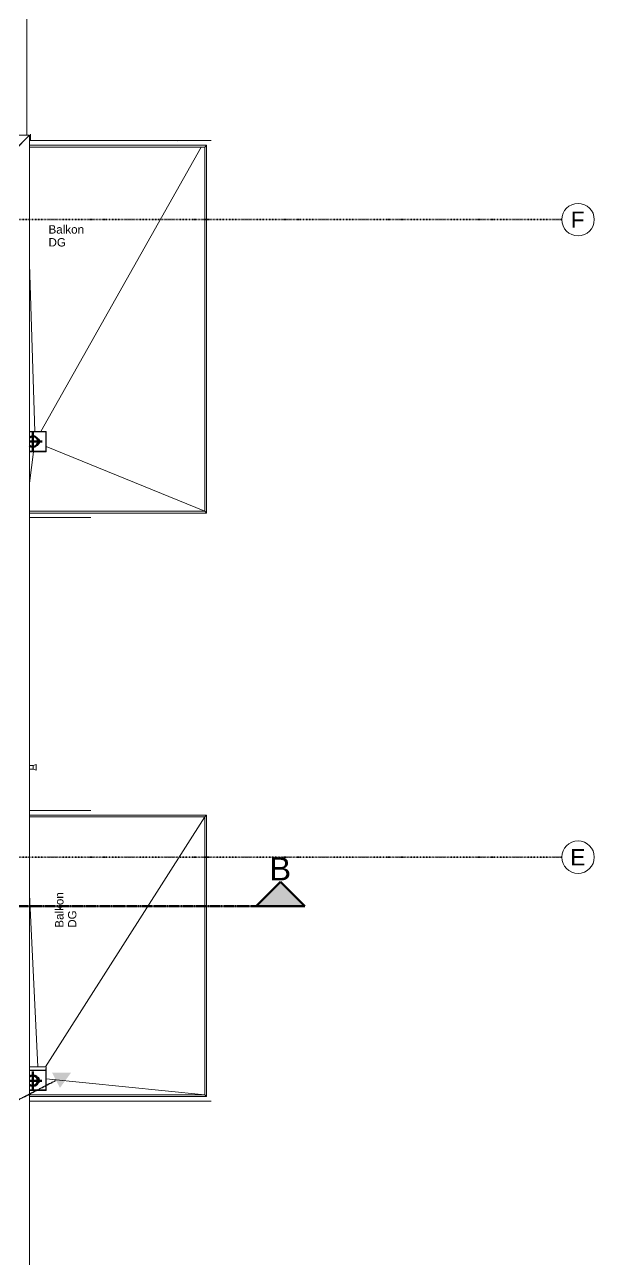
# Model space of a CAD drawing. Header units: millimetres. Extents: x -19192 to 21049, y -24519 to 21210.
# Drawn here: x 10850 to 16994, y -3864 to 9464 of the extents above; entities that cross this region are included whole.
import ezdxf
from ezdxf.enums import TextEntityAlignment as Align

# ---------------------------------------------------------------- set-up
doc = ezdxf.new("R2010")
doc.units = ezdxf.units.MM
for name, pattern in [('ACAD_ISO08W100', [36, 24, -3, 6, -3]), ('Achse', [0.009, 0.005, -0.002, 0, -0.002]), ('Strich Punkt Mittel', [0.015875, 0.00635, -0.004763, 0, -0.004763]), ('Verdeckt', [0.003, 0.002, -0.001])]:
    doc.linetypes.add(name, pattern=pattern)
for name, color, linetype, lineweight in [('A-FLOR-HRAL', 11, 'Continuous', 5), ('A_2D', 7, 'Continuous', 13), ('A_Beschriftung_', 7, 'Continuous', 9), ('A_Decken', 8, 'Continuous', 13), ('A_Durchbruch_', 7, 'Continuous', 5), ('A_Durchbruch_Projektion', 8, 'Verdeckt', 5), ('A_Gelaender', 7, 'Continuous', 13), ('A_Raster_', 1, 'Continuous', 9), ('A_Waende', 7, 'Continuous', 13), ('G-ANNO-SYMB_', 111, 'Continuous', 9), ('HT_E-Gesamt', 2, 'Continuous', 13), ('M-EQPM', 50, 'Continuous', 5), ('P-PIPE', 3, 'Continuous', 5), ('P-PIPE-CNTR', 3, 'Continuous', 5), ('Text', 250, 'Continuous', 9)]:
    doc.layers.add(name, color=color, linetype=linetype, lineweight=lineweight)
doc.layers.add('E_ERDUNG', color=150, linetype='ACAD_ISO08W100', true_color=0x0f87ff)
doc.styles.add('Arial', font='arial.ttf', dxfattribs={"height": 0.175})
doc.styles.add('Arial_1', font='arial.ttf', dxfattribs={"height": 0.09})
doc.styles.add('Arial_6', font='arial.ttf', dxfattribs={"height": 0.25})
doc.styles.add('ET_LEGENDE - Wohnung$0$ROMANS', font='romans.shx', dxfattribs={"width": 0.6})

# ---------------------------------------------------------------- blocks, each defined once
blk = doc.blocks.new('Typ des oberen Holms - Oberer Geländerholm_Innen_-3409383-263_PP_DDS_BT2')
at = {"layer": 'A_Gelaender', "lineweight": 5}
for p, q in [((-5.47, 92.221), (-5.451, 92.268)), ((-5.451, 92.268), (-2.645, 91.097)), ((-2.71, 91.07), (-5.47, 92.221)), ((-5.141, 85.244), (-2.71, 91.07)), ((-2.645, 91.097), (-5.094, 85.225))]:
    blk.add_line(p, q, dxfattribs=at)
blk = doc.blocks.new('Typ des oberen Holms - Oberer Geländerholm_Innen_-V1-263_PP_DDS_BT2')
at = {"layer": 'A_Gelaender', "lineweight": 5}
for p, q in [((-5.451, 92.268), (-5.47, 92.221)), ((-5.451, 92.268), (-2.645, 91.097)), ((-5.47, 92.221), (-2.71, 91.07)), ((-2.71, 91.07), (-5.141, 85.244)), ((-2.645, 91.097), (-5.094, 85.225))]:
    blk.add_line(p, q, dxfattribs=at)
blk = doc.blocks.new('Geländer - Geländer-3753499-263_PP_DDS_BT2')
at = {"layer": 'A_Gelaender', "lineweight": 5}
for p, q in [((-4.959, 85.03), (-3.215, 84.302)), ((-3.215, 84.302), (-4.728, 80.675)), ((-3.188, 84.313), (-3.215, 84.302)), ((-4.728, 80.675), (-6.472, 81.402)), ((-4.717, 80.649), (-4.728, 80.675))]:
    blk.add_line(p, q, dxfattribs=at)
blk = doc.blocks.new('Typ des oberen Holms - Oberer Geländerholm_Innen_-3753556-263_PP_DDS_BT2')
at = {"layer": 'A_Gelaender', "lineweight": 5}
for p, q in [((-3.188, 84.313), (-4.951, 85.048)), ((-4.932, 85.094), (-3.123, 84.34)), ((-4.717, 80.649), (-3.188, 84.313)), ((-5.887, 81.083), (-6.499, 81.338)), ((-6.48, 81.384), (-4.717, 80.649))]:
    blk.add_line(p, q, dxfattribs=at)
blk = doc.blocks.new('Typ des oberen Holms - Oberer Geländerholm_Innen_-V4-263_PP_DDS_BT2')
at = {"layer": 'A_Gelaender', "lineweight": 5}
for p, q in [((-3.188, 84.313), (-4.951, 85.048)), ((-3.123, 84.34), (-4.932, 85.094)), ((-4.717, 80.649), (-3.188, 84.313)), ((-6.499, 81.338), (-5.887, 81.083)), ((-6.48, 81.384), (-4.717, 80.649))]:
    blk.add_line(p, q, dxfattribs=at)
blk = doc.blocks.new('Geländer - Geländer-3753571-263_PP_DDS_BT2')
at = {"layer": 'A_Gelaender', "lineweight": 5}
for p, q in [((-7.742, 78.357), (-5.998, 77.629)), ((-5.998, 77.629), (-7.153, 74.86)), ((-5.998, 77.629), (-5.972, 77.64)), ((-7.153, 74.86), (-8.897, 75.588)), ((-7.153, 74.86), (-7.142, 74.834))]:
    blk.add_line(p, q, dxfattribs=at)
blk = doc.blocks.new('Typ des oberen Holms - Oberer Geländerholm_Innen_-3753766-263_PP_DDS_BT2')
at = {"layer": 'A_Gelaender', "lineweight": 5}
for p, q in [((-5.972, 77.64), (-7.735, 78.375)), ((-7.715, 78.421), (-7.104, 78.166)), ((-7.142, 74.834), (-5.972, 77.64)), ((-7.115, 74.769), (-8.924, 75.523)), ((-8.905, 75.57), (-7.142, 74.834))]:
    blk.add_line(p, q, dxfattribs=at)
blk = doc.blocks.new('Typ des oberen Holms - Oberer Geländerholm_Innen_-V5-263_PP_DDS_BT2')
at = {"layer": 'A_Gelaender', "lineweight": 5}
for p, q in [((-7.735, 78.375), (-5.972, 77.64)), ((-7.715, 78.421), (-7.104, 78.166)), ((-5.972, 77.64), (-7.142, 74.834)), ((-7.115, 74.769), (-8.924, 75.523)), ((-7.142, 74.834), (-8.905, 75.57))]:
    blk.add_line(p, q, dxfattribs=at)
blk = doc.blocks.new('Rankgerüst5 - Rankgerüst-4955706-263_PP_DDS_BT2')
at = {"layer": 'A_2D'}
for p, q in [((-4.876, 85.071), (-4.875, 85.073)), ((-4.414, 84.879), (-4.414, 84.878)), ((-4.322, 84.84), (-4.321, 84.841))]:
    blk.add_line(p, q, dxfattribs=at)
blk = doc.blocks.new('Basiswand _ Attika_BLE_0340_0100 - ___-7440328-263_PP_DDS_BT2')
at = {"layer": 'A_Waende'}
for p, q in [((-4.91, 85.148), (-13.097, 65.519)), ((-5.59, 84.868), (-4.91, 85.148))]:
    blk.add_line(p, q, dxfattribs=at)
blk = doc.blocks.new('Basiswand _ Attika_BLE_0340_0100 - ___-7440425-263_PP_DDS_BT2')
at = {"layer": 'A_Waende'}
for p, q in [((-8.562, 86.107), (-7.882, 86.387)), ((-7.882, 86.387), (-4.91, 85.148)), ((-8.562, 86.107), (-5.59, 84.868)), ((-4.91, 85.148), (-5.59, 84.868))]:
    blk.add_line(p, q, dxfattribs=at)
blk = doc.blocks.new('HLS_Rigol - 20x8cm-V16-263_PP_DDS_BT2')
at = {"layer": 'M-EQPM'}
blk.add_line((0, -0.1), (1.62, -0.1), dxfattribs=at)
blk.add_line((0, -0.1), (1.62, -0.1), dxfattribs=at)
blk = doc.blocks.new('HLS_Rigol - 20x8cm-V17-263_PP_DDS_BT2')
at = {"layer": 'M-EQPM'}
blk.add_line((0, -0.1), (1.62, -0.1), dxfattribs=at)
blk.add_line((0, -0.1), (1.62, -0.1), dxfattribs=at)
blk = doc.blocks.new('Kemperventil - Standard-10792146-263_PP_DDS_BT2')
at = {"layer": 'HT_E-Gesamt'}
for p, q in [((0.095, 0.19), (0.105, 0.16)), ((0.125, 0.19), (0.095, 0.19)), ((0.105, 0.16), (0.105, 0.12)), ((0.125, 0.16), (0.105, 0.16)), ((0.155, 0.19), (0.125, 0.19)), ((0.145, 0.16), (0.125, 0.16)), ((0.145, 0.16), (0.155, 0.19)), ((0.145, 0.12), (0.145, 0.16))]:
    blk.add_line(p, q, dxfattribs=at)
blk = doc.blocks.new('HLS_Wasserfangkasten - HLS_Wasserfangkasten-V46-263_PP_DDS_BT2')
at = {"layer": 'M-EQPM'}
for p, q in [((-0.11, 0.07), (-0.11, -0.11)), ((-0.105, -0.105), (-0.105, 0.07)), ((0.105, 0.07), (0.105, -0.105)), ((0.11, -0.11), (0.11, 0.07)), ((-0.11, -0.11), (0.11, -0.11)), ((0.105, -0.105), (-0.105, -0.105))]:
    blk.add_line(p, q, dxfattribs=at)
for start, end in [(195.7526, 360), (360, 1.0672)]:
    blk.add_arc((0, 0), 0.04, start, end, dxfattribs=at)
blk = doc.blocks.new('HLS_Wasserfangkasten - HLS_Wasserfangkasten-V47-263_PP_DDS_BT2')
at = {"layer": 'M-EQPM'}
for p, q in [((-0.11, 0.07), (-0.11, -0.11)), ((-0.105, -0.105), (-0.105, 0.07)), ((0.105, 0.07), (0.105, -0.105)), ((0.11, -0.11), (0.11, 0.07)), ((-0.11, -0.11), (0.11, -0.11)), ((0.105, -0.105), (-0.105, -0.105))]:
    blk.add_line(p, q, dxfattribs=at)
blk.add_arc((0, 0), 0.04, 189.4923, 349.1169, dxfattribs=at)
blk = doc.blocks.new('Symbol_Schatten_Verdeckt_unten - Bodendurchbruch_Schatten_Verdeckt_unten-V53-263_PP_DDS_BT2')
at = {"layer": 'A_Durchbruch_Projektion'}
blk.add_line((-0.1, -0.1), (-0.095, -0.066), dxfattribs=at)
blk = doc.blocks.new('Symbol_Schatten - Bodendurchbruch_Schatten-V60-263_PP_DDS_BT2')
at = {"layer": 'A_2D'}
blk.add_line((0.1, 0.1), (0.1, 0.066), dxfattribs=at)
at = {"layer": 'A_Durchbruch_'}
blk.add_line((0.1, 0.066), (0.1, 0.1), dxfattribs=at)
blk = doc.blocks.new('Symbol_Schatten - Bodendurchbruch_Schatten-V61-263_PP_DDS_BT2')
at = {"layer": 'A_2D'}
for p, q in [((-0.08, 0.1), (0.1, 0.1)), ((0.1, 0.1), (0.1, 0.066))]:
    blk.add_line(p, q, dxfattribs=at)
at = {"layer": 'A_Durchbruch_'}
for p, q in [((0.1, 0.1), (-0.08, 0.1)), ((0.1, 0.066), (0.1, 0.1))]:
    blk.add_line(p, q, dxfattribs=at)
blk = doc.blocks.new('Symbol_Schatten - Bodendurchbruch_Schatten-V62-263_PP_DDS_BT2')
at = {"layer": 'A_2D'}
blk.add_line((0.1, 0.1), (0.1, -0.1), dxfattribs=at)
at = {"layer": 'A_Durchbruch_'}
blk.add_line((0.1, -0.1), (0.1, 0.1), dxfattribs=at)
blk = doc.blocks.new('Raster - BS_Achse-112124-263_PP_DDS_BT2')
at = {"layer": 'A_Beschriftung_'}
blk.add_circle((0, 0), 0.0035, dxfattribs=at)
blk = doc.blocks.new('Schnitt - 100_Gebaeudeschnitt-1260755-263_PP_DDS_BT2')
at = {"layer": 'G-ANNO-SYMB_'}
blk.add_hatch(color=256, dxfattribs=at).paths.add_polyline_path([(-0.00829, 0), (-0.00305, 0.00525), (0.0022, 0)])
at = {"layer": 'G-ANNO-SYMB_', "lineweight": 70}
for p, q in [((-0.00305, 0.00525), (-0.00829, 0)), ((0.0022, 0), (-0.00305, 0.00525)), ((-0.00829, 0), (0.0022, 0))]:
    blk.add_line(p, q, dxfattribs=at)
blk = doc.blocks.new('654654654')
at = {"layer": 'A_Decken', "color": 251, "true_color": 0x636466}
for p, q in [((-37.308, 76.568), (-35.418, 76.568)), ((-37.185, 73.5), (-35.458, 76.568)), ((-35.418, 76.568), (-35.418, 72.638)), ((-37.308, 75.305), (-37.253, 73.5)), ((-37.128, 73.299), (-37.128, 73.499)), ((-35.418, 72.638), (-37.128, 73.336)), ((-37.264, 73.28), (-37.308, 72.941)), ((-35.418, 72.638), (-37.308, 72.638)), ((-35.418, 72.638), (-37.308, 72.638)), ((-37.308, 69.338), (-35.418, 69.338)), ((-37.308, 69.338), (-35.418, 69.338)), ((-37.135, 66.639), (-35.418, 69.338)), ((-35.418, 69.338), (-35.418, 66.338)), ((-37.308, 68.502), (-37.218, 66.639)), ((-37.128, 66.605), (-37.128, 66.639)), ((-35.418, 66.338), (-37.128, 66.509)), ((-35.418, 66.338), (-37.308, 66.338)), ((-35.418, 66.338), (-37.308, 66.338))]:
    blk.add_line(p, q, dxfattribs=at)
at = {"layer": 'A_Raster_', "color": 251, "linetype": 'Strich Punkt Mittel', "lineweight": 35, "true_color": 0x636466}
for p, q in [((-56.243, 75.787), (-31.566, 75.786)), ((-56.243, 68.904), (-31.566, 68.903))]:
    blk.add_line(p, q, dxfattribs=at)
at = {"layer": 'A_Waende', "color": 251, "true_color": 0x636466}
for p, q in [((-37.338, 83.25), (-37.338, 76.696)), ((-37.298, 76.708), (-37.298, 76.638)), ((-35.711, 76.638), (-37.298, 76.641))]:
    blk.add_line(p, q, dxfattribs=at)
at = {"layer": 'G-ANNO-SYMB_', "color": 251, "linetype": 'Achse', "lineweight": 70, "true_color": 0x636466}
blk.add_line((-56.413, 68.376), (-34.753, 68.376), dxfattribs=at)
at = {"layer": 'P-PIPE', "color": 251, "lineweight": 100, "true_color": 0x636466}
for centre, radius, start, end in [((-37.272, 73.39), 0.0571, 112.64, 129.0379), ((-37.272, 73.39), 0.0571, 22.64, 112.64), ((-37.272, 73.39), 0.0571, 230.9309, 292.64), ((-37.272, 73.39), 0.0571, 292.64, 22.64), ((-37.274, 66.49), 0.0572, 112.64, 127.1451), ((-37.274, 66.49), 0.0571, 22.64, 112.64), ((-37.274, 66.49), 0.0571, 292.64, 22.64), ((-37.274, 66.49), 0.0571, 232.8735, 292.64)]:
    blk.add_arc(centre, radius, start, end, dxfattribs=at)
at = {"layer": 'P-PIPE-CNTR', "color": 251, "lineweight": 100, "true_color": 0x636466}
for p, q in [((-37.272, 73.29), (-37.272, 73.49)), ((-37.308, 73.39), (-37.172, 73.39)), ((-37.274, 66.39), (-37.274, 66.59)), ((-37.308, 66.49), (-37.174, 66.49))]:
    blk.add_line(p, q, dxfattribs=at)
at = {"layer": 'A-FLOR-HRAL', "color": 251, "true_color": 0x636466, "rotation": 22.64000000000043}
for name in ['Geländer - Geländer-3753499-263_PP_DDS_BT2', 'Geländer - Geländer-3753571-263_PP_DDS_BT2']:
    blk.add_blockref(name, (0, 0), dxfattribs=at)
at = {"layer": 'A_2D', "color": 251, "true_color": 0x636466}
for name, p, rotation in [('Rankgerüst5 - Rankgerüst-4955706-263_PP_DDS_BT2', (0, 0), 22.64000000000043), ('Symbol_Schatten_Verdeckt_unten - Bodendurchbruch_Schatten_Verdeckt_unten-V53-263_PP_DDS_BT2', (-37.228, 66.539), 180), ('Symbol_Schatten_Verdeckt_unten - Bodendurchbruch_Schatten_Verdeckt_unten-V53-263_PP_DDS_BT2', (-37.228, 66.539), 180), ('Symbol_Schatten_Verdeckt_unten - Bodendurchbruch_Schatten_Verdeckt_unten-V53-263_PP_DDS_BT2', (-37.228, 66.539), 180), ('Symbol_Schatten_Verdeckt_unten - Bodendurchbruch_Schatten_Verdeckt_unten-V53-263_PP_DDS_BT2', (-37.228, 66.539), 180), ('Symbol_Schatten_Verdeckt_unten - Bodendurchbruch_Schatten_Verdeckt_unten-V53-263_PP_DDS_BT2', (-37.228, 66.539), 180)]:
    blk.add_blockref(name, p, dxfattribs=dict(at, rotation=rotation))
for name, p in [('Symbol_Schatten - Bodendurchbruch_Schatten-V62-263_PP_DDS_BT2', (-37.228, 73.399)), ('Symbol_Schatten - Bodendurchbruch_Schatten-V61-263_PP_DDS_BT2', (-37.228, 66.539)), ('Symbol_Schatten - Bodendurchbruch_Schatten-V60-263_PP_DDS_BT2', (-37.228, 66.539))]:
    blk.add_blockref(name, p, dxfattribs=at)
at = {"layer": 'A_Beschriftung_', "color": 251, "true_color": 0x636466, "xscale": 49.99999999999998, "yscale": 49.99999999999998, "zscale": 49.99999999999998}
for p, rotation in [((-31.391, 75.786), 269.9982758784547), ((-31.391, 68.903), 269.9982758784546)]:
    blk.add_blockref('Raster - BS_Achse-112124-263_PP_DDS_BT2', p, dxfattribs=dict(at, rotation=rotation))
at = {"layer": 'A_Gelaender', "color": 251, "lineweight": 5, "true_color": 0x636466, "rotation": 22.64000000000043}
for name in ['Typ des oberen Holms - Oberer Geländerholm_Innen_-3409383-263_PP_DDS_BT2', 'Typ des oberen Holms - Oberer Geländerholm_Innen_-V1-263_PP_DDS_BT2', 'Typ des oberen Holms - Oberer Geländerholm_Innen_-3753556-263_PP_DDS_BT2', 'Typ des oberen Holms - Oberer Geländerholm_Innen_-V4-263_PP_DDS_BT2', 'Typ des oberen Holms - Oberer Geländerholm_Innen_-3753766-263_PP_DDS_BT2', 'Typ des oberen Holms - Oberer Geländerholm_Innen_-V5-263_PP_DDS_BT2']:
    blk.add_blockref(name, (0, 0), dxfattribs=at)
at = {"layer": 'A_Waende', "color": 251, "true_color": 0x636466, "rotation": 22.64000000000043}
for name in ['Basiswand _ Attika_BLE_0340_0100 - ___-7440425-263_PP_DDS_BT2', 'Basiswand _ Attika_BLE_0340_0100 - ___-7440328-263_PP_DDS_BT2']:
    blk.add_blockref(name, (0, 0), dxfattribs=at)
at = {"layer": 'G-ANNO-SYMB_', "color": 251, "true_color": 0x636466, "extrusion": (0, 0, -1), "xscale": 49.99999999999997, "yscale": 49.99999999999997, "zscale": 49.99999999999997}
blk.add_blockref('Schnitt - 100_Gebaeudeschnitt-1260755-263_PP_DDS_BT2', (34.753, 68.376), dxfattribs=at)
at = {"layer": 'HT_E-Gesamt', "color": 251, "true_color": 0x636466, "rotation": 269.998275878465}
blk.add_blockref('Kemperventil - Standard-10792146-263_PP_DDS_BT2', (-37.428, 69.999), dxfattribs=at)
at = {"layer": 'M-EQPM', "color": 251, "true_color": 0x636466}
for name, p, rotation in [('HLS_Rigol - 20x8cm-V17-263_PP_DDS_BT2', (-37.408, 74.112), 89.99827587846505), ('HLS_Wasserfangkasten - HLS_Wasserfangkasten-V47-263_PP_DDS_BT2', (-37.238, 73.39), 89.99827354085097), ('HLS_Rigol - 20x8cm-V16-263_PP_DDS_BT2', (-37.408, 67.404), 89.99827587846505), ('HLS_Wasserfangkasten - HLS_Wasserfangkasten-V46-263_PP_DDS_BT2', (-37.238, 66.495), 89.99827354085097)]:
    blk.add_blockref(name, p, dxfattribs=dict(at, rotation=rotation))
at = {"layer": 'A_Beschriftung_', "color": 251, "true_color": 0x636466, "char_height": 0.175, "attachment_point": 1, "style": 'Arial'}
for s, insert, width in [('F', (-31.469, 75.873), 0.18439), ('E', (-31.475, 68.99), 0.20042)]:
    blk.add_mtext(s, dxfattribs=dict(at, insert=insert, width=width))
at = {"layer": 'G-ANNO-SYMB_', "color": 251, "true_color": 0x636466, "insert": (-34.72, 68.902), "char_height": 0.25, "width": 0.2846, "attachment_point": 1, "style": 'Arial_6'}
blk.add_mtext('B', dxfattribs=at)
at = {"layer": 'Text', "color": 251, "true_color": 0x636466, "char_height": 0.09, "attachment_point": 1, "style": 'Arial_1'}
for s, insert, width in [('Balkon', (-37.104, 75.725), 0.45295), ('DG', (-37.104, 75.586), 0.22447)]:
    blk.add_mtext(s, dxfattribs=dict(at, insert=insert, width=width))
at = {"layer": 'Text', "color": 251, "true_color": 0x636466, "char_height": 0.09, "attachment_point": 1, "rotation": 90, "style": 'Arial_1'}
for s, insert, width in [('Balkon', (-37.032, 68.141), 0.45295), ('DG', (-36.893, 68.141), 0.22447)]:
    blk.add_mtext(s, dxfattribs=dict(at, insert=insert, width=width))
blk = doc.blocks.new('*U161')
for p, q in [((0, 0), (445, 445)), ((48, 0), (-48, 0)), ((-18, 44), (18, -44))]:
    blk.add_line(p, q)
blk.add_solid([(368, 523), (600, 600), (523, 368)])
at = {"style": 'ET_LEGENDE - Wohnung$0$ROMANS', "width": 0.6, "flags": 1}
for tag, p in [('RAUMBUCHNUMMER', (0, -300)), ('ANLAGE', (0, -450))]:
    blk.add_attdef(tag, text='', height=100, dxfattribs=at).set_placement(p, align=Align.MIDDLE)
for tag, p in [('TEILANLAGE_NR', (0, -600)), ('KOMPONENTE', (0, -750)), ('KOMPONENTE_NR', (0, -900)), ('BEZEICHNUNG', (0, -1050)), ('TYP', (0, -1200)), ('HERSTELLER', (0, -1350)), ('MODEL', (0, -1500)), ('LEISTUNG_MAX', (0, -1650)), ('SPEZIFISCH_1', (0, -1800)), ('SPEZIFISCH_2', (0, -1950)), ('SPEZIFISCH_3', (0, -2100)), ('SPEZIFISCH_4', (0, -2250)), ('SPEZIFISCH_5', (0, -2400)), ('GEWERKE_CODE', (0, -2550)), ('LV_POS', (0, -2700)), ('ZAEHLER', (0, -2850)), ('PLATZHALTER_1', (0, -3000)), ('PLATZHALTER_2', (0, -3150)), ('PLATZHALTER_3', (0, -3300)), ('JOBLISTE_VDMA', (0, -3450)), ('ET_SPEZIFISCH_1', (0, -3600)), ('ET_SPEZIFISCH_2', (0, -3750)), ('ET_SPEZIFISCH_3', (0, -3900)), ('ET_SPEZIFISCH_4', (0, -4050)), ('ET_SPEZIFISCH_5', (0, -4200)), ('ET_SPEZIFISCH_6', (0, -4350)), ('ET_SPEZIFISCH_7', (0, -4500))]:
    blk.add_attdef(tag, text='', height=100, dxfattribs=at).set_placement(p, align=Align.MIDDLE_CENTER)

msp = doc.modelspace()

# ---------------------------------------------------------------- block references
at = {"xscale": 1000, "yscale": 1000, "zscale": 1000}
msp.add_blockref('654654654', (48210, -68426), dxfattribs=at)
at = {"layer": 'E_ERDUNG', "xscale": 0.8398080000000001, "yscale": 0.8398080000000001, "zscale": 0.8398080000000001, "rotation": 342.249517786522}
msp.add_blockref('*U161', (10717, -2174), dxfattribs=at)

doc.saveas('drawing.dxf')
